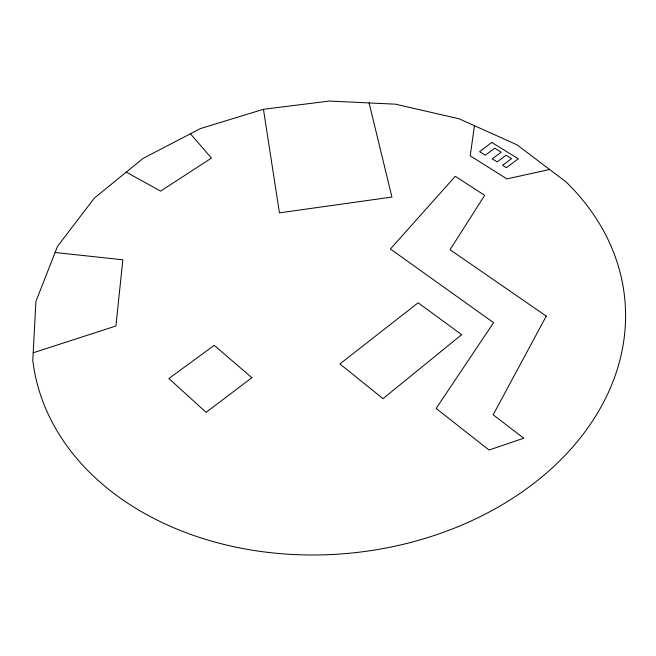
<?xml version="1.0" encoding="UTF-8"?>
<svg xmlns="http://www.w3.org/2000/svg" width="656" height="656" viewBox="0 0 656 656"><rect width="100%" height="100%" fill="white"/><g stroke="black" fill="none" stroke-linecap="round" stroke-linejoin="round"><path stroke-width="0.98" d="M474.444 125.706L470.221 155.8L506.899 178.916L549.654 169.494M33.202 352.78L115.932 326.007L122.82 259.792L55.096 252.503M263.441 109.298L200.375 128.592L142.992 158.465L94.284 198.161L57.466 246.459L35.9 301.473L32.8 360.415A297.594 226.328 -5.6 0 0 435.305 535.132A297.594 226.328 -5.6 0 0 565.907 181.761L516.928 144.787L459.036 118.785L395.535 104.181L329.41 101.065L263.441 109.298L279.448 212.856L391.927 197.054L369.098 102.935M126.223 172.134L160.622 191.109L211.453 158.096L190.437 133.767M546.268 316.126L493.156 414.789L523.767 438.208L489.023 450.024L436.133 408.442L493.599 322.67L390.41 248.993L455.272 176.316L484.686 195.349L450.049 249.706L546.268 316.126M461.66 334.691L383.006 398.635L339.898 363.941L418.175 302.785L461.66 334.691M491.754 142.442L479.626 151.667L485.251 155.177L494.755 148.199L501.225 152.2L492.23 158.85L497.117 161.893L506.112 155.218L511.573 158.588L502.57 165.304L506.407 167.698L518.322 158.785L491.754 142.442M251.888 377.684L206.115 412.337L168.846 378.52L214.233 345.343L251.888 377.684"/></g></svg>
